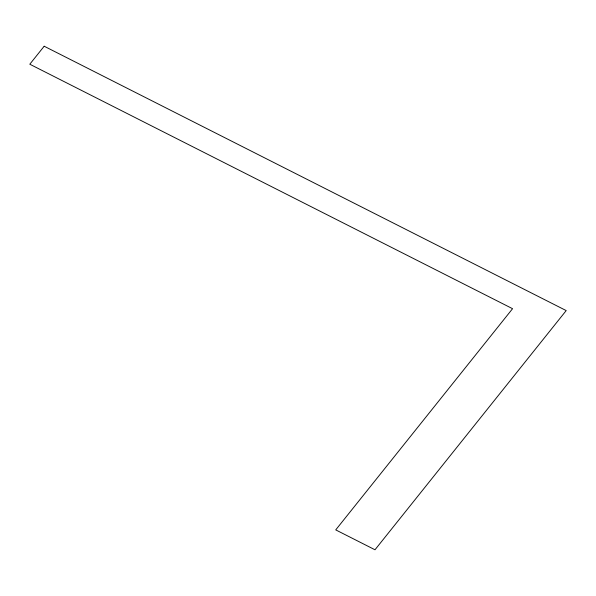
<?xml version="1.0" encoding="UTF-8"?>
<svg xmlns="http://www.w3.org/2000/svg" width="596" height="596" viewBox="0 0 596 596"><rect width="100%" height="100%" fill="white"/><g stroke="black" fill="none" stroke-linecap="round" stroke-linejoin="round"><path stroke-width="0.89" d="M44.178 46.227L29.8 64.219L512.567 308.698L335.734 529.889L374.988 549.773L566.2 310.59L44.178 46.227"/></g></svg>
